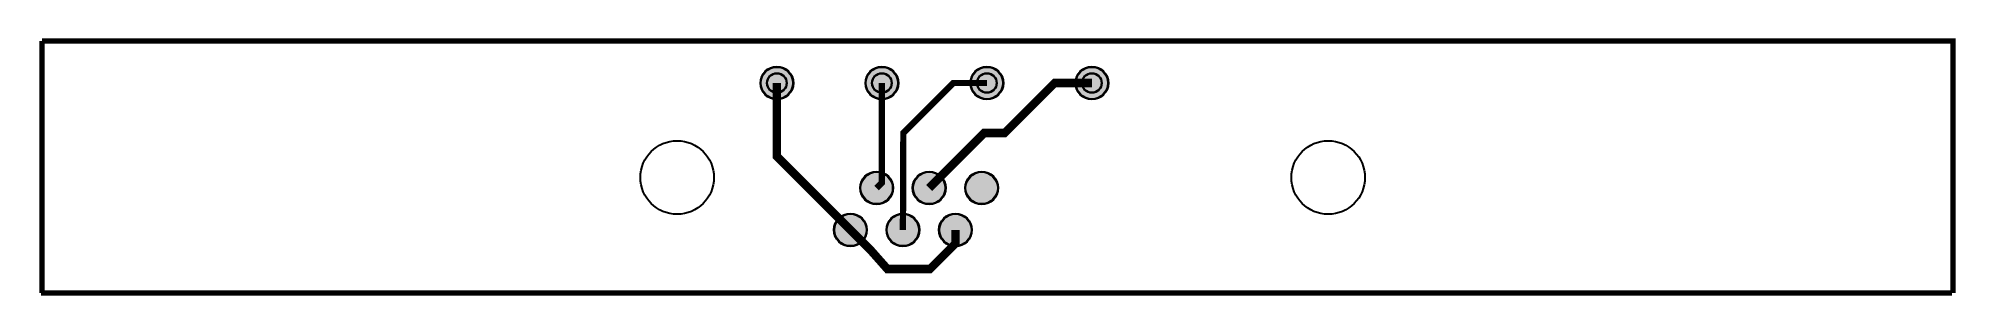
# Model space of a CAD drawing. Header units: millimetres. Extents: x -0.2 to 91.1, y -0.1 to 12.1.
import ezdxf

# ---------------------------------------------------------------- set-up
doc = ezdxf.new("R2010")
doc.units = ezdxf.units.MM
for name, color, linetype, true_color in [('BoardOutLine', 7, 'Continuous', 0xff00ff), ('BottomLayer', 7, 'Continuous', 0x0000ff), ('BottomPasteMaskLayer', 7, 'Continuous', 0x800000), ('BottomSolderMaskLayer', 7, 'Continuous', 0xaa00ff), ('Multi-Layer', 7, 'Continuous', 0xc0c0c0), ('TopSolderMaskLayer', 7, 'Continuous', 0x800080)]:
    doc.layers.add(name, color=color, linetype=linetype, true_color=true_color)

msp = doc.modelspace()

# ---------------------------------------------------------------- hatches: boundary and pattern name
at = {"layer": 'BottomLayer'}
for points in [[(38.988, 5, 1), (40.512, 5, 1)], [(41.488, 5, 1), (43.012, 5, 1)], [(43.988, 5, 1), (45.512, 5, 1)], [(37.738, 3, 1), (39.262, 3, 1)], [(40.238, 3, 1), (41.762, 3, 1)], [(42.738, 3, 1), (44.262, 3, 1)]]:
    msp.add_hatch(color=256, dxfattribs=at).paths.add_polyline_path(points)
at = {"layer": 'BottomPasteMaskLayer'}
for points in [[(38.988, 5, 1), (40.512, 5, 1)], [(41.488, 5, 1), (43.012, 5, 1)], [(43.988, 5, 1), (45.512, 5, 1)], [(37.738, 3, 1), (39.262, 3, 1)], [(40.238, 3, 1), (41.762, 3, 1)], [(42.738, 3, 1), (44.262, 3, 1)]]:
    msp.add_hatch(color=256, dxfattribs=at).paths.add_polyline_path(points)
at = {"layer": 'BottomSolderMaskLayer'}
for points in [[(34.213, 10, 1), (35.787, 10, 1)], [(39.213, 10, 1), (40.787, 10, 1)], [(44.213, 10, 1), (45.787, 10, 1)], [(49.213, 10, 1), (50.787, 10, 1)], [(38.963, 5, 1), (40.537, 5, 1)], [(41.463, 5, 1), (43.037, 5, 1)], [(43.963, 5, 1), (45.537, 5, 1)], [(37.712, 3, 1), (39.287, 3, 1)], [(40.213, 3, 1), (41.787, 3, 1)], [(42.713, 3, 1), (44.288, 3, 1)]]:
    msp.add_hatch(color=256, dxfattribs=at).paths.add_polyline_path(points)
at = {"layer": 'TopSolderMaskLayer'}
for points in [[(34.213, 10, 1), (35.787, 10, 1)], [(39.213, 10, 1), (40.787, 10, 1)], [(44.213, 10, 1), (45.787, 10, 1)], [(49.213, 10, 1), (50.787, 10, 1)]]:
    msp.add_hatch(color=256, dxfattribs=at).paths.add_polyline_path(points)

# ---------------------------------------------------------------- linework, layer by layer
at = {"layer": 'BoardOutLine', "const_width": 0.254}
for points in [[(0, 12), (91, 12), (91, 8.415), (91, 0)], [(0, 0), (0, 12)], [(90.96, 0), (-0.04, 0)]]:
    msp.add_lwpolyline(points, dxfattribs=at)
at = {"layer": 'BottomLayer'}
for points, const_width in [([(35, 10), (35, 6.5), (38.5, 3)], 0.4), ([(40, 10), (40, 5.25), (39.75, 5)], 0.3), ([(45.001, 10), (43.401, 10), (41.021, 7.62), (41.001, 3)], 0.3), ([(50, 10), (48.227, 10), (45.847, 7.62), (44.87, 7.62), (42.25, 5)], 0.4), ([(43.5, 3), (43.5, 2.352), (42.291, 1.143), (40.259, 1.143), (39.497, 2.003), (38.5, 3)], 0.4)]:
    msp.add_lwpolyline(points, dxfattribs=dict(at, const_width=const_width))
for centre in [(39.75, 5), (42.25, 5), (44.75, 5), (38.5, 3), (41, 3), (43.5, 3)]:
    msp.add_circle(centre, 0.762, dxfattribs=at)
at = {"layer": 'BottomPasteMaskLayer'}
for centre in [(39.75, 5), (42.25, 5), (44.75, 5), (38.5, 3), (41, 3), (43.5, 3)]:
    msp.add_circle(centre, 0.762, dxfattribs=at)
at = {"layer": 'BottomSolderMaskLayer'}
for centre, radius in [((35, 10), 0.787), ((35, 10), 0.472), ((40, 10), 0.787), ((40, 10), 0.472), ((45, 10), 0.787), ((45, 10), 0.472), ((50, 10), 0.787), ((50, 10), 0.472), ((39.75, 5), 0.787), ((42.25, 5), 0.787), ((44.75, 5), 0.787), ((38.5, 3), 0.787), ((41, 3), 0.787), ((43.5, 3), 0.787)]:
    msp.add_circle(centre, radius, dxfattribs=at)
at = {"layer": 'Multi-Layer'}
for centre, radius in [((35, 10), 0.762), ((35, 10), 0.457), ((40, 10), 0.762), ((40, 10), 0.457), ((45, 10), 0.762), ((45, 10), 0.457), ((50, 10), 0.762), ((50, 10), 0.457), ((30.25, 5.5), 1.75), ((61.25, 5.5), 1.75)]:
    msp.add_circle(centre, radius, dxfattribs=at)
at = {"layer": 'TopSolderMaskLayer'}
for centre, radius in [((35, 10), 0.787), ((35, 10), 0.472), ((40, 10), 0.787), ((40, 10), 0.472), ((45, 10), 0.787), ((45, 10), 0.472), ((50, 10), 0.787), ((50, 10), 0.472)]:
    msp.add_circle(centre, radius, dxfattribs=at)

doc.saveas('drawing.dxf')
